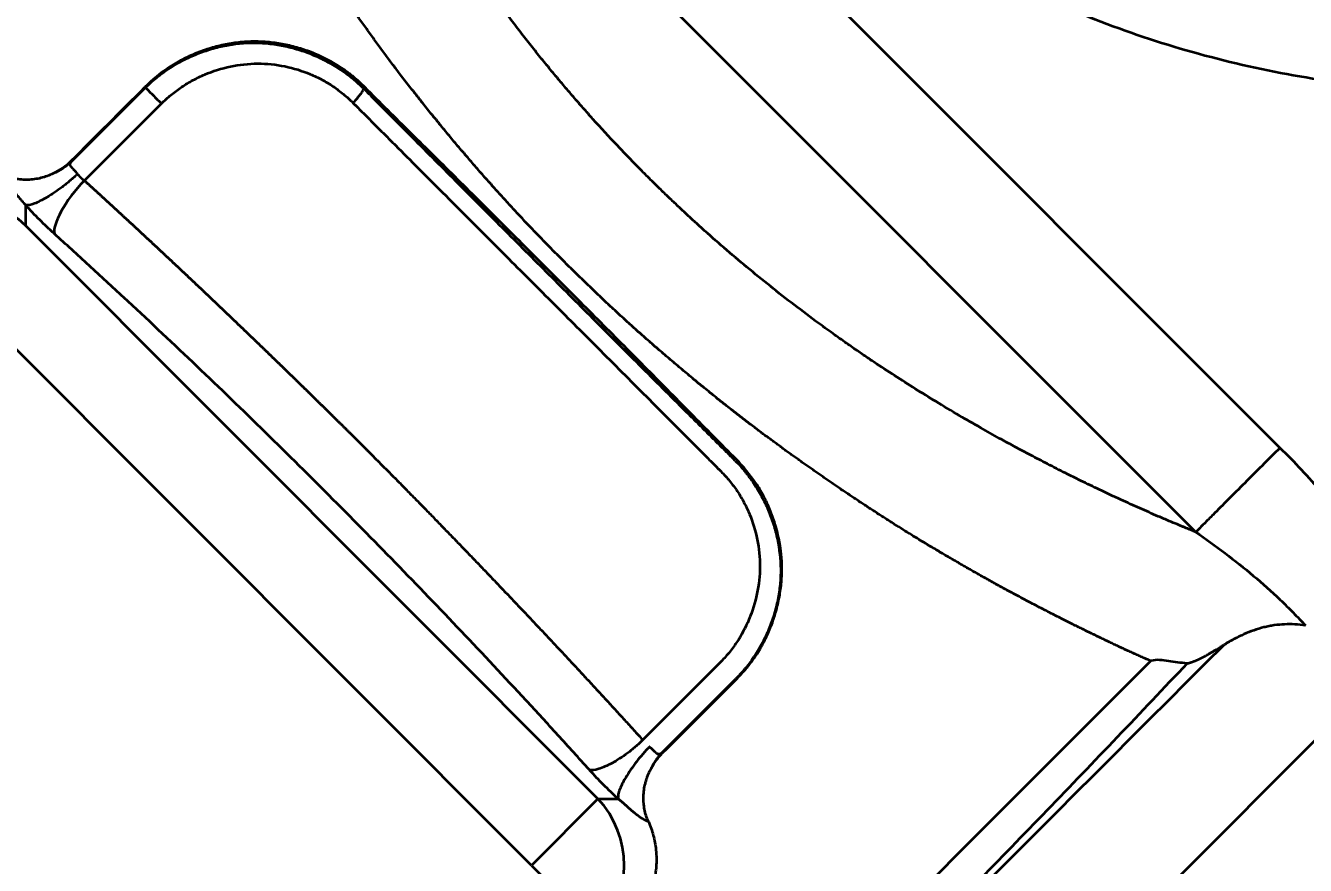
# Model space of a CAD drawing. Header units: millimetres. Extents: x -742 to 742, y -525 to 525.
# Drawn here: x -155.97 to -113.14, y 264.9 to 292.98 of the extents above; entities that cross this region are included whole.
import ezdxf

# ---------------------------------------------------------------- set-up
doc = ezdxf.new("R2010")
doc.units = ezdxf.units.MM
doc.layers.get('0').update_dxf_attribs({"lineweight": 18})
doc.layers.add('尺寸线层', color=3, linetype='Continuous', lineweight=18)
doc.layers.add('粗实线层', color=7, linetype='Continuous', lineweight=35)
doc.styles.add('标准', font='', dxfattribs={"width": 0.667})
doc.styles.get('标准').set_extended_font_data('宋体')
doc.dimstyles.new('标准', dxfattribs={"dimscale": 3, "dimtxt": 3.5, "dimasz": 4, "dimexe": 2, "dimexo": 0, "dimtad": 1, "dimdsep": 46, "dimtxsty": '标准', "dimblk": '_CAXARROW', "dimcen": 0, "dimdle": 6, "dimazin": 2, "dimtfac": 0.707107, "dimtdec": 3, "dimtmove": 2, "dimatfit": 3, "dimfxl": 1, "dimfrac": 2, "dimtolj": 1, "dimarcsym": 1})

# ---------------------------------------------------------------- blocks, each defined once
blk = doc.blocks.new('*X13')
at = {"layer": '尺寸线层', "color": 0, "lineweight": 18}
blk.add_line((-124.916, 358.193), (-25.307, 358.193), dxfattribs=at)
at = {"layer": '尺寸线层', "color": 0, "lineweight": 18, "insert": (-32.77, 365.23), "char_height": 10.5, "width": 29.85047, "attachment_point": 5, "line_spacing_factor": 1.15057, "style": '标准'}
blk.add_mtext('\\T1.1;210', dxfattribs=at)
blk = doc.blocks.new('_CAXARROW')
blk.add_hatch(color=0).paths.add_polyline_path([(0, 0), (-1, 0.125), (-1, -0.125)], flags=0)

msp = doc.modelspace()

# ---------------------------------------------------------------- linework, layer by layer
at = {"layer": '粗实线层'}
for p, q in [((-144.251, 309.12), (-113.993, 278.862)), ((-116.81, 276.045), (-147.068, 306.304)), ((-151.962, 290.907), (-154.451, 288.421)), ((-154.006, 287.797), (-151.428, 290.373)), ((-154.451, 288.454), (-154.451, 288.421)), ((-155.975, 286.976), (-155.975, 286.297)), ((-136.818, 267.123), (-155.975, 286.297)), ((-139.048, 264.896), (-158.204, 284.069)), ((-109.784, 272.116), (-158.209, 223.691)), ((-132.74, 271.667), (-135.32, 269.09)), ((-134.697, 268.644), (-132.206, 271.132)), ((-136.818, 267.123), (-139.048, 264.896)), ((-136.818, 267.123), (-136.144, 267.123)), ((-139.048, 264.896), (-136.819, 262.667))]:
    msp.add_line(p, q, dxfattribs=at)
for centre, major_axis, ratio, start_param, end_param in [((-158.204, 284.069), (-3.2, 0.001), 0.970275, 3.941851, 5.482927), ((-139.048, 264.896), (0.001, 3.2), 0.9703, 3.942289, 5.482489)]:
    msp.add_ellipse(centre, major_axis=major_axis, ratio=ratio, start_param=start_param, end_param=end_param, dxfattribs=at)
for points, knots in [([(-107.187, 290.744), (-108.381, 290.749), (-110.745, 290.87), (-115.357, 291.552), (-123.074, 293.88), (-132.776, 300.337), (-139.229, 310.038), (-141.558, 317.752), (-142.24, 322.364), (-142.36, 324.728), (-142.364, 325.922)], [0, 0, 0, 0, 3.457083, 6.914166, 13.828333, 27.656665, 41.484998, 48.399165, 51.856248, 55.313331, 55.313331, 55.313331, 55.313331]), ([(-151.467, 306.031), (-157.901, 299.598), (-164.332, 293.164), (-177.196, 280.296), (-183.628, 273.862), (-190.062, 267.43)], [0, 0, 0, 0, 27.292759, 27.292759, 54.585518, 54.585518, 54.585518, 54.585518]), ([(-116.81, 276.045), (-116.837, 276.056), (-116.893, 276.079), (-116.978, 276.113), (-117.065, 276.149), (-117.155, 276.186), (-117.247, 276.223), (-117.342, 276.263), (-117.493, 276.325), (-117.734, 276.427), (-118.15, 276.604), (-118.687, 276.839), (-119.345, 277.137), (-120.002, 277.444), (-120.619, 277.742), (-121.198, 278.029), (-121.757, 278.313), (-122.318, 278.605), (-122.827, 278.876), (-123.356, 279.164), (-123.95, 279.495), (-124.655, 279.899), (-125.385, 280.332), (-126.111, 280.778), (-126.805, 281.217), (-127.365, 281.584), (-127.812, 281.884), (-128.167, 282.126), (-128.575, 282.41), (-129.038, 282.738), (-129.637, 283.175), (-130.348, 283.71), (-131.148, 284.338), (-131.929, 284.977), (-132.692, 285.625), (-133.294, 286.16), (-133.745, 286.572), (-134.053, 286.859), (-134.362, 287.151), (-134.668, 287.446), (-134.969, 287.74), (-135.274, 288.045), (-135.675, 288.45), (-136.255, 289.054), (-136.826, 289.674), (-137.313, 290.221), (-137.643, 290.599), (-137.979, 290.992), (-138.32, 291.4), (-138.666, 291.823), (-139.016, 292.261), (-139.37, 292.714), (-139.726, 293.182), (-140.043, 293.608), (-140.319, 293.985), (-140.552, 294.31), (-140.782, 294.636), (-141.01, 294.963), (-141.234, 295.291), (-141.448, 295.607), (-141.731, 296.034), (-142.16, 296.692), (-142.59, 297.38), (-142.946, 297.967), (-143.158, 298.324), (-143.358, 298.666), (-143.545, 298.992), (-143.721, 299.303), (-143.862, 299.557), (-143.973, 299.759), (-144.058, 299.914), (-144.141, 300.069), (-144.225, 300.224), (-144.307, 300.38), (-144.389, 300.536), (-144.471, 300.692), (-144.551, 300.848), (-144.632, 301.004), (-144.711, 301.161), (-144.79, 301.318), (-144.868, 301.475), (-144.92, 301.58), (-144.946, 301.632)], [0, 0, 0, 0, 0.094977, 0.192781, 0.293411, 0.396869, 0.503155, 0.61227, 0.724214, 1.025024, 1.445762, 2.163888, 2.881833, 3.723903, 4.437215, 5.021945, 5.731418, 6.381563, 6.972608, 7.504771, 8.22899, 9.053504, 9.978106, 10.800284, 11.622274, 12.444531, 12.802842, 13.228066, 13.720475, 14.280485, 14.908714, 15.910275, 16.905076, 17.890722, 18.864955, 19.826348, 20.235049, 20.643492, 21.051735, 21.471333, 21.878888, 22.274478, 22.724832, 23.534889, 24.707756, 25.179025, 25.666404, 26.169552, 26.688066, 27.221471, 27.769355, 28.33179, 28.908996, 29.501196, 29.895925, 30.290393, 30.684649, 31.078743, 31.472722, 31.866632, 32.2171, 33.000849, 34.218751, 34.656457, 35.075556, 35.476044, 35.857906, 36.221126, 36.565685, 36.745957, 36.926344, 37.10685, 37.287479, 37.468234, 37.64912, 37.830141, 38.0113, 38.192601, 38.374049, 38.555647, 38.737401, 38.919314, 38.919314, 38.919314, 38.919314]), ([(-118.32, 271.734), (-118.344, 271.744), (-118.391, 271.765), (-118.463, 271.795), (-118.535, 271.827), (-118.608, 271.858), (-118.681, 271.89), (-118.754, 271.923), (-118.828, 271.956), (-118.902, 271.989), (-118.976, 272.023), (-119.051, 272.057), (-119.126, 272.091), (-119.202, 272.126), (-119.278, 272.162), (-119.354, 272.197), (-119.431, 272.233), (-119.509, 272.27), (-119.586, 272.306), (-119.664, 272.344), (-119.743, 272.381), (-119.822, 272.419), (-119.901, 272.457), (-119.981, 272.495), (-120.061, 272.534), (-120.142, 272.573), (-120.223, 272.612), (-120.304, 272.652), (-120.386, 272.692), (-120.468, 272.732), (-120.572, 272.783), (-120.701, 272.846), (-120.859, 272.925), (-121.028, 273.009), (-121.207, 273.1), (-121.398, 273.196), (-121.6, 273.299), (-121.814, 273.409), (-122.04, 273.525), (-122.278, 273.649), (-122.529, 273.78), (-122.758, 273.902), (-122.96, 274.01), (-123.128, 274.102), (-123.294, 274.191), (-123.456, 274.28), (-123.616, 274.368), (-123.772, 274.454), (-123.925, 274.539), (-124.074, 274.623), (-124.22, 274.706), (-124.362, 274.787), (-124.501, 274.866), (-124.636, 274.944), (-124.766, 275.02), (-124.893, 275.094), (-125.019, 275.167), (-125.151, 275.244), (-125.298, 275.33), (-125.463, 275.427), (-125.649, 275.537), (-125.856, 275.661), (-126.085, 275.8), (-126.336, 275.955), (-126.611, 276.126), (-126.912, 276.315), (-127.17, 276.479), (-127.376, 276.61), (-127.521, 276.704), (-127.666, 276.798), (-127.81, 276.893), (-127.954, 276.987), (-128.097, 277.082), (-128.239, 277.176), (-128.381, 277.271), (-128.522, 277.366), (-128.662, 277.46), (-128.801, 277.555), (-128.94, 277.649), (-129.077, 277.743), (-129.214, 277.838), (-129.35, 277.931), (-129.485, 278.025), (-129.619, 278.119), (-129.752, 278.212), (-129.884, 278.305), (-130.014, 278.397), (-130.144, 278.49), (-130.273, 278.581), (-130.4, 278.673), (-130.526, 278.764), (-130.651, 278.854), (-130.774, 278.944), (-130.896, 279.034), (-131.017, 279.123), (-131.136, 279.211), (-131.254, 279.299), (-131.371, 279.386), (-131.486, 279.473), (-131.698, 279.633), (-132.006, 279.87), (-132.411, 280.185), (-132.813, 280.503), (-133.212, 280.825), (-133.607, 281.148), (-133.999, 281.474), (-134.386, 281.801), (-134.768, 282.128), (-135.144, 282.456), (-135.513, 282.782), (-135.88, 283.112), (-136.249, 283.45), (-136.621, 283.798), (-136.993, 284.151), (-137.363, 284.508), (-137.732, 284.87), (-138.098, 285.235), (-138.461, 285.602), (-138.82, 285.971), (-139.174, 286.341), (-139.523, 286.712), (-139.862, 287.079), (-140.194, 287.445), (-140.522, 287.813), (-140.851, 288.187), (-141.179, 288.568), (-141.508, 288.953), (-141.834, 289.343), (-142.159, 289.736), (-142.481, 290.133), (-142.8, 290.532), (-143.116, 290.934), (-143.407, 291.311), (-143.676, 291.665), (-143.926, 291.999), (-144.178, 292.341), (-144.433, 292.691), (-144.689, 293.048), (-144.947, 293.411), (-145.205, 293.781), (-145.464, 294.156), (-145.723, 294.536), (-145.98, 294.92), (-146.237, 295.308), (-146.437, 295.616), (-146.581, 295.84), (-146.669, 295.978), (-146.754, 296.111), (-146.835, 296.238), (-146.912, 296.36), (-146.986, 296.478), (-147.056, 296.59), (-147.124, 296.698), (-147.188, 296.801), (-147.248, 296.9), (-147.306, 296.994), (-147.361, 297.083), (-147.413, 297.169), (-147.462, 297.25), (-147.508, 297.327), (-147.552, 297.4), (-147.593, 297.469), (-147.632, 297.534), (-147.668, 297.595), (-147.702, 297.652), (-147.733, 297.706), (-147.762, 297.756), (-147.789, 297.802), (-147.814, 297.844), (-147.837, 297.883), (-147.873, 297.944), (-147.924, 298.029), (-147.99, 298.142), (-148.058, 298.258), (-148.127, 298.377), (-148.197, 298.499), (-148.269, 298.623), (-148.343, 298.751), (-148.417, 298.881), (-148.492, 299.015), (-148.569, 299.15), (-148.646, 299.288), (-148.724, 299.429), (-148.803, 299.572), (-148.883, 299.718), (-148.963, 299.866), (-149.045, 300.016), (-149.099, 300.117), (-149.126, 300.168)], [0, 0, 0, 0, 0.082841, 0.166148, 0.249951, 0.334278, 0.419139, 0.504532, 0.590457, 0.676911, 0.763892, 0.851399, 0.939428, 1.027979, 1.117047, 1.206631, 1.296727, 1.387332, 1.478444, 1.570058, 1.662172, 1.754781, 1.847881, 1.941469, 2.035541, 2.130091, 2.225115, 2.320609, 2.416577, 2.513024, 2.609961, 2.781968, 2.966762, 3.164441, 3.375125, 3.598973, 3.836176, 4.086971, 4.351648, 4.630752, 4.925219, 5.236217, 5.438381, 5.636858, 5.831685, 6.02287, 6.210391, 6.394198, 6.574222, 6.750369, 6.922526, 7.090565, 7.254343, 7.413702, 7.568475, 7.718488, 7.863558, 8.01429, 8.186944, 8.382441, 8.601862, 8.846467, 9.117553, 9.416404, 9.744372, 10.10287, 10.493368, 10.667883, 10.842059, 11.015821, 11.189099, 11.361824, 11.533928, 11.705343, 11.876018, 12.045918, 12.215011, 12.383263, 12.550641, 12.717109, 12.882631, 13.04717, 13.21069, 13.373152, 13.534518, 13.694748, 13.853804, 14.011644, 14.16823, 14.323519, 14.477472, 14.630046, 14.781199, 14.930891, 15.079079, 15.225721, 15.370774, 15.514195, 15.655941, 15.795969, 16.300455, 16.80446, 17.307541, 17.809238, 18.309074, 18.80656, 19.301193, 19.792176, 20.277961, 20.757018, 21.227986, 21.718882, 22.213436, 22.710833, 23.210258, 23.710901, 24.211959, 24.712614, 25.212032, 25.709373, 26.203802, 26.694483, 27.165396, 27.64416, 28.129451, 28.619783, 29.11358, 29.609934, 30.108364, 30.608399, 31.109582, 31.611465, 32.113616, 32.515076, 32.926261, 33.346392, 33.774725, 34.210539, 34.653133, 35.101832, 35.555994, 36.01501, 36.478316, 36.945206, 37.414522, 37.585974, 37.750915, 37.909475, 38.061783, 38.207968, 38.348152, 38.482459, 38.611006, 38.733911, 38.851287, 38.963243, 39.069886, 39.171321, 39.267646, 39.358959, 39.445353, 39.526926, 39.603771, 39.675973, 39.743612, 39.806761, 39.865488, 39.919856, 39.96992, 40.015732, 40.05734, 40.18684, 40.320213, 40.457327, 40.598055, 40.742273, 40.889865, 41.040718, 41.19473, 41.351806, 41.511862, 41.674825, 41.840632, 42.009238, 42.180608, 42.354727, 42.531595, 42.711231, 42.711231, 42.711231, 42.711231]), ([(-144.625, 290.92), (-144.745, 291.041), (-144.871, 291.156), (-145.035, 291.291), (-145.068, 291.318), (-145.135, 291.371), (-145.169, 291.396), (-145.272, 291.472), (-145.617, 291.716), (-145.988, 291.912), (-146.377, 292.073), (-146.455, 292.103), (-146.575, 292.146), (-146.615, 292.16), (-146.696, 292.187), (-146.736, 292.2), (-146.938, 292.262), (-147.102, 292.303), (-147.431, 292.372), (-147.596, 292.398), (-147.931, 292.434), (-148.099, 292.445), (-148.312, 292.446), (-148.354, 292.446), (-148.44, 292.444), (-148.483, 292.443), (-148.61, 292.437), (-148.695, 292.431), (-148.948, 292.406), (-149.116, 292.381), (-149.448, 292.316), (-149.613, 292.275), (-149.858, 292.202), (-149.939, 292.176), (-150.06, 292.133), (-150.101, 292.119), (-150.182, 292.088), (-150.222, 292.073), (-150.422, 291.992), (-150.578, 291.92), (-150.808, 291.8), (-150.883, 291.758), (-151.032, 291.67), (-151.106, 291.624), (-151.466, 291.387), (-151.733, 291.169), (-151.979, 290.924)], [0, 0, 0, 0, 0.510297, 0.510297, 0.637872, 0.637872, 0.765446, 0.765446, 1.020595, 2.04119, 2.04119, 2.296339, 2.296339, 2.423913, 2.423913, 2.551487, 2.551487, 3.061785, 3.061785, 3.572082, 3.572082, 4.08238, 4.08238, 4.209954, 4.209954, 4.337529, 4.337529, 4.592677, 4.592677, 5.102975, 5.102975, 5.613272, 5.613272, 5.868421, 5.868421, 5.995996, 5.995996, 6.12357, 6.12357, 6.633867, 6.633867, 6.889016, 6.889016, 7.144165, 7.144165, 8.16476, 8.16476, 8.16476, 8.16476]), ([(-151.962, 290.907), (-151.847, 291.022), (-151.602, 291.243), (-151.196, 291.54), (-150.759, 291.798), (-150.298, 292.016), (-149.817, 292.189), (-149.32, 292.316), (-148.812, 292.393), (-148.128, 292.425), (-147.446, 292.345), (-146.786, 292.168), (-146.308, 291.99), (-145.85, 291.77), (-145.419, 291.51), (-145.019, 291.215), (-144.778, 290.996), (-144.665, 290.883)], [0, 0, 0, 0, 0.506065, 1.012129, 1.518194, 2.024259, 2.530323, 3.036388, 3.542452, 4.048517, 5.060646, 5.566711, 6.072776, 6.57884, 7.084905, 7.59097, 8.097034, 8.097034, 8.097034, 8.097034]), ([(-151.428, 290.373), (-151.324, 290.477), (-151.105, 290.674), (-150.754, 290.935), (-150.379, 291.161), (-149.848, 291.413), (-149.126, 291.64), (-148.208, 291.744), (-147.292, 291.647), (-146.574, 291.425), (-146.049, 291.177), (-145.68, 290.954), (-145.392, 290.74), (-145.174, 290.551), (-145.069, 290.451), (-145.018, 290.4)], [0, 0, 0, 0, 0.444543, 0.889087, 1.33363, 1.778174, 2.66726, 3.556347, 4.445434, 5.334521, 5.779064, 6.223607, 6.668151, 6.890422, 7.112694, 7.112694, 7.112694, 7.112694]), ([(-151.962, 290.907), (-151.952, 290.897), (-151.904, 290.848), (-151.772, 290.716), (-151.605, 290.549), (-151.486, 290.43), (-151.428, 290.373)], [0, 0, 0, 0, 0.1888698, 0.3777396, 0.5666093, 0.7554791, 0.7554791, 0.7554791, 0.7554791]), ([(-144.665, 290.883), (-144.665, 290.874), (-144.669, 290.853), (-144.696, 290.793), (-144.791, 290.649), (-144.922, 290.496), (-145.018, 290.4)], [0, 0, 0, 0, 0.0754476, 0.1508951, 0.3017902, 0.6035805, 0.6035805, 0.6035805, 0.6035805]), ([(-132.223, 278.429), (-132.255, 278.461), (-132.319, 278.525), (-132.448, 278.653), (-132.673, 278.878), (-132.995, 279.199), (-133.383, 279.585), (-133.9, 280.101), (-134.547, 280.747), (-135.326, 281.525), (-136.106, 282.304), (-136.887, 283.085), (-137.668, 283.866), (-138.45, 284.649), (-139.232, 285.431), (-140.013, 286.214), (-140.793, 286.996), (-141.572, 287.776), (-142.348, 288.556), (-142.994, 289.204), (-143.51, 289.722), (-143.896, 290.109), (-144.217, 290.432), (-144.441, 290.657), (-144.569, 290.786), (-144.633, 290.85), (-144.665, 290.883)], [0, 0, 0, 0, 0.137529, 0.275058, 0.550115, 1.10023, 1.650345, 2.20046, 3.30069, 4.40092, 5.50115, 6.60138, 7.70161, 8.80184, 9.90207, 11.0023, 12.10253, 13.20276, 14.302991, 15.403221, 15.953336, 16.503451, 17.053566, 17.328623, 17.466152, 17.603681, 17.603681, 17.603681, 17.603681]), ([(-132.185, 278.469), (-132.442, 278.725), (-132.698, 278.983), (-133.21, 279.5), (-133.466, 279.759), (-133.979, 280.279), (-134.236, 280.54), (-134.751, 281.061), (-135.008, 281.322), (-135.525, 281.844), (-135.784, 282.105), (-136.303, 282.626), (-136.822, 283.148), (-137.343, 283.669), (-137.733, 284.061), (-137.864, 284.191), (-138.124, 284.452), (-138.255, 284.583), (-138.646, 284.974), (-138.907, 285.235), (-139.428, 285.756), (-139.689, 286.017), (-140.211, 286.538), (-140.472, 286.798), (-140.993, 287.317), (-141.254, 287.576), (-141.775, 288.094), (-142.036, 288.352), (-142.557, 288.867), (-142.817, 289.124), (-143.337, 289.637), (-143.596, 289.894), (-144.112, 290.407), (-144.369, 290.663), (-144.625, 290.92)], [0, 0, 0, 0, 1.100012, 1.100012, 2.200024, 2.200024, 3.300036, 3.300036, 4.400048, 4.400048, 5.500059, 5.500059, 6.600071, 7.700083, 7.700083, 8.250089, 8.250089, 8.800095, 8.800095, 9.900107, 9.900107, 11.000119, 11.000119, 12.100131, 12.100131, 13.200143, 13.200143, 14.300154, 14.300154, 15.400166, 15.400166, 16.500178, 16.500178, 17.60019, 17.60019, 17.60019, 17.60019]), ([(-145.018, 290.4), (-144.99, 290.372), (-144.933, 290.315), (-144.82, 290.202), (-144.619, 290.001), (-144.328, 289.709), (-143.969, 289.35), (-143.476, 288.856), (-142.83, 288.209), (-142.021, 287.399), (-141.193, 286.571), (-140.379, 285.757), (-139.609, 284.987), (-138.861, 284.239), (-138.113, 283.491), (-137.344, 282.722), (-136.53, 281.908), (-135.704, 281.08), (-134.894, 280.269), (-134.248, 279.621), (-133.755, 279.128), (-133.396, 278.768), (-133.105, 278.477), (-132.904, 278.276), (-132.791, 278.162), (-132.734, 278.106), (-132.706, 278.077)], [0, 0, 0, 0, 0.136087, 0.272173, 0.544347, 1.088693, 1.63304, 2.177386, 3.266079, 4.354772, 5.443465, 6.532158, 7.620851, 8.709544, 9.798238, 10.886931, 11.975624, 13.064317, 14.15301, 15.241703, 15.786049, 16.330396, 16.874742, 17.146916, 17.283002, 17.419089, 17.419089, 17.419089, 17.419089]), ([(-154.451, 288.454), (-154.538, 288.367), (-154.632, 288.288), (-154.831, 288.148), (-154.936, 288.087), (-155.047, 288.034)], [0, 0, 0, 0, 0.3661459, 0.3661459, 0.7322918, 0.7322918, 0.7322918, 0.7322918]), ([(-154.451, 288.421), (-154.533, 288.343), (-154.625, 288.271), (-154.825, 288.14), (-154.933, 288.082), (-155.047, 288.034)], [0, 0, 0, 0, 0.3568904, 0.3568904, 0.7137808, 0.7137808, 0.7137808, 0.7137808]), ([(-154.23, 288.017), (-154.233, 288.019), (-154.238, 288.024), (-154.245, 288.033), (-154.253, 288.041), (-154.261, 288.05), (-154.269, 288.06), (-154.278, 288.07), (-154.287, 288.08), (-154.297, 288.091), (-154.307, 288.102), (-154.317, 288.113), (-154.327, 288.125), (-154.339, 288.138), (-154.353, 288.152), (-154.367, 288.167), (-154.38, 288.181), (-154.392, 288.194), (-154.404, 288.205), (-154.414, 288.216), (-154.424, 288.226), (-154.434, 288.238), (-154.445, 288.25), (-154.455, 288.265), (-154.464, 288.279), (-154.471, 288.294), (-154.476, 288.309), (-154.479, 288.323), (-154.48, 288.336), (-154.479, 288.347), (-154.477, 288.36), (-154.474, 288.37), (-154.471, 288.378), (-154.469, 288.384), (-154.466, 288.392), (-154.462, 288.4), (-154.457, 288.41), (-154.453, 288.417), (-154.451, 288.421)], [0, 0, 0, 0, 0.0075948, 0.01567, 0.0242272, 0.0332678, 0.042793, 0.0528045, 0.0633037, 0.0742925, 0.0857724, 0.097745, 0.1102115, 0.123173, 0.1414673, 0.1590202, 0.1758334, 0.1919075, 0.207242, 0.2218375, 0.2356958, 0.2488205, 0.269205, 0.2896473, 0.310198, 0.3309196, 0.3518824, 0.3731637, 0.388437, 0.404018, 0.4199559, 0.4363012, 0.4432191, 0.4516522, 0.4616569, 0.4733046, 0.4866851, 0.5019101, 0.5019101, 0.5019101, 0.5019101]), ([(-155.047, 288.034), (-155.181, 287.97), (-155.32, 287.92), (-155.532, 287.867), (-155.604, 287.854), (-155.713, 287.838), (-155.75, 287.834), (-155.823, 287.828), (-155.86, 287.826), (-155.968, 287.823), (-156.04, 287.825), (-156.184, 287.837), (-156.255, 287.846), (-156.361, 287.867), (-156.396, 287.875), (-156.466, 287.893), (-156.501, 287.903), (-156.604, 287.935), (-156.671, 287.961), (-156.737, 287.99)], [0, 0, 0, 0, 0.436148, 0.436148, 0.654222, 0.654222, 0.76326, 0.76326, 0.872297, 0.872297, 1.090371, 1.090371, 1.308445, 1.308445, 1.417482, 1.417482, 1.526519, 1.526519, 1.744593, 1.744593, 1.744593, 1.744593]), ([(-155.975, 286.976), (-155.979, 286.981), (-155.987, 286.991), (-155.999, 287.005), (-156.011, 287.02), (-156.023, 287.034), (-156.036, 287.049), (-156.048, 287.063), (-156.06, 287.077), (-156.072, 287.091), (-156.084, 287.105), (-156.095, 287.119), (-156.107, 287.132), (-156.119, 287.146), (-156.131, 287.159), (-156.142, 287.173), (-156.154, 287.186), (-156.165, 287.199), (-156.177, 287.213), (-156.188, 287.226), (-156.199, 287.238), (-156.21, 287.251), (-156.222, 287.264), (-156.233, 287.277), (-156.244, 287.289), (-156.254, 287.302), (-156.265, 287.314), (-156.276, 287.327), (-156.287, 287.339), (-156.297, 287.351), (-156.308, 287.363), (-156.318, 287.375), (-156.328, 287.387), (-156.339, 287.399), (-156.349, 287.411), (-156.359, 287.422), (-156.369, 287.434), (-156.379, 287.446), (-156.388, 287.457), (-156.398, 287.469), (-156.408, 287.48), (-156.417, 287.491), (-156.427, 287.503), (-156.436, 287.514), (-156.445, 287.525), (-156.454, 287.536), (-156.463, 287.547), (-156.476, 287.563), (-156.493, 287.584), (-156.514, 287.61), (-156.533, 287.635), (-156.552, 287.66), (-156.57, 287.685), (-156.587, 287.709), (-156.604, 287.732), (-156.619, 287.756), (-156.634, 287.779), (-156.648, 287.801), (-156.661, 287.823), (-156.674, 287.845), (-156.685, 287.867), (-156.696, 287.888), (-156.706, 287.909), (-156.715, 287.93), (-156.723, 287.95), (-156.73, 287.97), (-156.735, 287.984), (-156.737, 287.99)], [0, 0, 0, 0, 0.012215, 0.024435, 0.036662, 0.048897, 0.061143, 0.0734, 0.08567, 0.097955, 0.110255, 0.122574, 0.134912, 0.14727, 0.15965, 0.172055, 0.184484, 0.19694, 0.209424, 0.221938, 0.234483, 0.24706, 0.259671, 0.272317, 0.285, 0.297722, 0.310482, 0.323284, 0.336127, 0.349014, 0.361946, 0.374924, 0.38795, 0.401024, 0.414149, 0.427324, 0.440552, 0.453834, 0.467171, 0.480563, 0.494013, 0.507522, 0.52109, 0.534719, 0.54841, 0.562164, 0.575982, 0.589865, 0.623638, 0.657595, 0.691748, 0.726113, 0.760701, 0.795527, 0.830602, 0.86594, 0.901554, 0.937453, 0.973652, 1.01016, 1.04699, 1.084152, 1.121656, 1.159513, 1.197733, 1.236326, 1.275301, 1.275301, 1.275301, 1.275301]), ([(-154.23, 288.017), (-154.236, 288.012), (-154.246, 288.002), (-154.268, 287.983), (-154.305, 287.949), (-154.359, 287.901), (-154.424, 287.845), (-154.511, 287.772), (-154.621, 287.683), (-154.796, 287.548), (-155.011, 287.393), (-155.341, 287.183), (-155.704, 287), (-155.906, 286.962), (-155.975, 286.976)], [0, 0, 0, 0, 0.016129, 0.032257, 0.064514, 0.129029, 0.193543, 0.258058, 0.387086, 0.516115, 0.774173, 1.03223, 1.548345, 2.06446, 2.06446, 2.06446, 2.06446]), ([(-154.23, 288.017), (-154.228, 288.014), (-154.224, 288.008), (-154.218, 287.999), (-154.212, 287.99), (-154.205, 287.981), (-154.199, 287.973), (-154.192, 287.964), (-154.185, 287.956), (-154.178, 287.947), (-154.171, 287.939), (-154.164, 287.931), (-154.156, 287.923), (-154.149, 287.915), (-154.141, 287.907), (-154.134, 287.899), (-154.126, 287.892), (-154.118, 287.884), (-154.11, 287.877), (-154.102, 287.869), (-154.094, 287.862), (-154.085, 287.855), (-154.077, 287.848), (-154.068, 287.841), (-154.06, 287.835), (-154.051, 287.828), (-154.042, 287.821), (-154.033, 287.815), (-154.024, 287.809), (-154.015, 287.803), (-154.009, 287.799), (-154.006, 287.797)], [0, 0, 0, 0, 0.0109634, 0.021903, 0.0328208, 0.0437188, 0.054599, 0.0654636, 0.0763146, 0.0871541, 0.0979841, 0.1088067, 0.1196241, 0.1304383, 0.1412514, 0.1520656, 0.1628829, 0.1737053, 0.1845351, 0.1953743, 0.206225, 0.2170892, 0.2279691, 0.2388666, 0.2497838, 0.2607229, 0.2716857, 0.2826743, 0.2936907, 0.3047369, 0.3158149, 0.3158149, 0.3158149, 0.3158149]), ([(-154.006, 287.797), (-153.979, 287.772), (-153.925, 287.723), (-153.843, 287.649), (-153.761, 287.574), (-153.679, 287.499), (-153.596, 287.424), (-153.514, 287.349), (-153.432, 287.274), (-153.349, 287.198), (-153.266, 287.122), (-153.183, 287.046), (-153.1, 286.97), (-153.017, 286.894), (-152.933, 286.817), (-152.85, 286.741), (-152.766, 286.664), (-152.683, 286.586), (-152.599, 286.509), (-152.515, 286.432), (-152.431, 286.354), (-152.347, 286.276), (-152.262, 286.198), (-152.178, 286.12), (-152.094, 286.042), (-152.009, 285.963), (-151.924, 285.885), (-151.84, 285.806), (-151.755, 285.727), (-151.67, 285.648), (-151.585, 285.569), (-151.5, 285.489), (-151.415, 285.41), (-151.33, 285.33), (-151.245, 285.251), (-151.159, 285.171), (-151.074, 285.091), (-150.989, 285.011), (-150.903, 284.931), (-150.818, 284.85), (-150.732, 284.77), (-150.647, 284.69), (-150.561, 284.609), (-150.476, 284.529), (-150.39, 284.448), (-150.305, 284.367), (-150.219, 284.286), (-150.134, 284.206), (-150.048, 284.125), (-149.963, 284.044), (-149.877, 283.963), (-149.792, 283.882), (-149.706, 283.801), (-149.621, 283.719), (-149.536, 283.638), (-149.451, 283.557), (-149.365, 283.476), (-149.28, 283.395), (-149.195, 283.314), (-149.11, 283.233), (-149.025, 283.152), (-148.941, 283.071), (-148.856, 282.99), (-148.771, 282.909), (-148.687, 282.828), (-148.603, 282.747), (-148.519, 282.667), (-148.435, 282.586), (-148.351, 282.506), (-148.267, 282.425), (-148.184, 282.345), (-148.1, 282.265), (-148.017, 282.185), (-147.934, 282.105), (-147.852, 282.025), (-147.769, 281.945), (-147.687, 281.866), (-147.605, 281.786), (-147.523, 281.707), (-147.441, 281.628), (-147.36, 281.549), (-147.278, 281.47), (-147.197, 281.392), (-147.117, 281.314), (-147.036, 281.235), (-146.956, 281.158), (-146.877, 281.08), (-146.797, 281.003), (-146.718, 280.926), (-146.64, 280.849), (-146.561, 280.773), (-146.483, 280.696), (-146.406, 280.621), (-146.329, 280.545), (-146.252, 280.47), (-146.175, 280.395), (-146.1, 280.321), (-146.024, 280.247), (-145.949, 280.173), (-145.875, 280.1), (-145.801, 280.027), (-145.727, 279.955), (-145.654, 279.883), (-145.582, 279.812), (-145.51, 279.741), (-145.438, 279.67), (-145.367, 279.6), (-145.297, 279.531), (-145.227, 279.461), (-145.158, 279.393), (-145.089, 279.325), (-145.021, 279.257), (-144.953, 279.19), (-144.886, 279.123), (-144.82, 279.057), (-144.754, 278.992), (-144.688, 278.927), (-144.624, 278.862), (-144.56, 278.798), (-144.496, 278.735), (-144.411, 278.649), (-144.303, 278.541), (-144.17, 278.408), (-144.036, 278.273), (-143.9, 278.135), (-143.761, 277.995), (-143.621, 277.853), (-143.478, 277.709), (-143.333, 277.562), (-143.187, 277.413), (-143.038, 277.262), (-142.888, 277.109), (-142.737, 276.954), (-142.583, 276.797), (-142.428, 276.638), (-142.272, 276.478), (-142.115, 276.316), (-141.956, 276.152), (-141.796, 275.988), (-141.635, 275.822), (-141.474, 275.655), (-141.312, 275.487), (-141.149, 275.318), (-140.985, 275.148), (-140.821, 274.977), (-140.657, 274.806), (-140.492, 274.634), (-140.326, 274.461), (-140.161, 274.288), (-139.995, 274.114), (-139.829, 273.94), (-139.663, 273.765), (-139.496, 273.59), (-139.33, 273.415), (-139.164, 273.24), (-138.998, 273.064), (-138.833, 272.889), (-138.667, 272.713), (-138.502, 272.538), (-138.337, 272.362), (-138.173, 272.187), (-138.009, 272.012), (-137.846, 271.837), (-137.683, 271.662), (-137.52, 271.488), (-137.358, 271.314), (-137.197, 271.14), (-137.036, 270.966), (-136.877, 270.793), (-136.717, 270.621), (-136.559, 270.449), (-136.401, 270.277), (-136.244, 270.106), (-136.088, 269.935), (-135.933, 269.765), (-135.778, 269.595), (-135.624, 269.426), (-135.472, 269.258), (-135.37, 269.146), (-135.32, 269.09)], [0, 0, 0, 0, 0.113118, 0.226431, 0.339937, 0.453632, 0.567515, 0.681581, 0.795827, 0.91025, 1.024847, 1.139613, 1.254546, 1.369642, 1.484897, 1.600307, 1.715868, 1.831576, 1.947427, 2.063416, 2.179541, 2.295795, 2.412175, 2.528677, 2.645294, 2.762024, 2.878861, 2.9958, 3.112836, 3.229964, 3.34718, 3.464478, 3.581852, 3.699298, 3.81681, 3.934383, 4.052011, 4.169688, 4.287409, 4.405168, 4.522959, 4.640776, 4.758614, 4.876466, 4.994326, 5.112188, 5.230045, 5.347893, 5.465723, 5.58353, 5.701307, 5.819045, 5.936736, 6.054366, 6.171927, 6.289407, 6.406796, 6.524084, 6.64126, 6.758314, 6.875236, 6.992017, 7.108646, 7.225113, 7.34141, 7.457525, 7.573451, 7.689176, 7.804693, 7.919991, 8.035062, 8.149895, 8.264483, 8.378817, 8.492886, 8.606683, 8.720199, 8.833425, 8.946352, 9.058972, 9.171276, 9.283256, 9.394899, 9.506184, 9.61709, 9.727597, 9.837687, 9.947339, 10.056536, 10.165259, 10.273492, 10.381217, 10.488419, 10.595081, 10.701188, 10.806726, 10.911679, 11.016035, 11.11978, 11.222901, 11.325385, 11.42722, 11.528395, 11.628899, 11.72872, 11.827849, 11.926275, 12.023989, 12.120981, 12.217244, 12.312767, 12.407544, 12.501566, 12.594826, 12.687316, 12.779031, 12.869964, 12.960109, 13.049459, 13.138009, 13.225755, 13.407045, 13.591677, 13.779602, 13.970765, 14.165106, 14.362559, 14.563053, 14.766509, 14.972842, 15.18196, 15.393765, 15.608149, 15.824999, 16.044192, 16.265597, 16.489075, 16.714479, 16.941649, 17.17042, 17.400621, 17.63214, 17.864903, 18.098834, 18.333858, 18.569896, 18.806869, 19.044698, 19.283299, 19.522591, 19.762487, 20.002902, 20.243747, 20.484933, 20.726368, 20.967962, 21.209642, 21.451354, 21.693044, 21.93466, 22.176151, 22.417467, 22.658558, 22.899379, 23.139883, 23.380026, 23.619765, 23.859059, 24.097867, 24.336152, 24.573876, 24.811003, 25.047501, 25.283337, 25.51848, 25.752902, 25.986575, 26.219473, 26.451573, 26.451573, 26.451573, 26.451573]), ([(-155.012, 286.017), (-155.032, 286.036), (-155.074, 286.073), (-155.156, 286.149), (-155.3, 286.285), (-155.504, 286.483), (-155.744, 286.728), (-155.899, 286.893), (-155.975, 286.976)], [0, 0, 0, 0, 0.084968, 0.169936, 0.339872, 0.679743, 1.019615, 1.359486, 1.359486, 1.359486, 1.359486]), ([(-137.103, 268.088), (-137.278, 268.282), (-137.628, 268.67), (-138.334, 269.445), (-139.579, 270.799), (-142.105, 273.495), (-145.809, 277.297), (-149.608, 281.005), (-152.302, 283.536), (-153.848, 284.961), (-154.624, 285.666), (-155.012, 286.017)], [0, 0, 0, 0, 0.792261, 1.584523, 3.169045, 6.338091, 12.676181, 19.014272, 22.183317, 23.76784, 25.352363, 25.352363, 25.352363, 25.352363]), ([(-113.993, 278.862), (-114.395, 278.46), (-115.193, 277.662), (-116.032, 276.823), (-116.54, 276.315), (-116.723, 276.131), (-116.81, 276.045)], [0, 0, 0, 0, 1.493815, 2.98763, 3.485568, 3.983491, 3.983491, 3.983491, 3.983491]), ([(-113.993, 278.862), (-113.51, 278.384), (-112.568, 277.392), (-111.331, 275.793), (-110.511, 274.341), (-110.089, 273.254), (-109.897, 272.611), (-109.818, 272.283), (-109.784, 272.116)], [0, 0, 0, 0, 2.016823, 4.033645, 6.050468, 7.058879, 7.563085, 8.06729, 8.06729, 8.06729, 8.06729]), ([(-132.223, 278.429), (-132.108, 278.315), (-131.889, 278.072), (-131.592, 277.671), (-131.333, 277.238), (-131.114, 276.781), (-130.938, 276.303), (-130.763, 275.645), (-130.685, 274.964), (-130.716, 274.282), (-130.792, 273.776), (-130.917, 273.28), (-131.09, 272.8), (-131.307, 272.339), (-131.567, 271.902), (-131.866, 271.495), (-132.089, 271.249), (-132.206, 271.132)], [0, 0, 0, 0, 0.506141, 1.012281, 1.518422, 2.024562, 2.530703, 3.036844, 4.049125, 4.555265, 5.061406, 5.567546, 6.073687, 6.579828, 7.085968, 7.592109, 8.098249, 8.098249, 8.098249, 8.098249]), ([(-132.189, 271.116), (-132.066, 271.239), (-131.95, 271.368), (-131.785, 271.569), (-131.731, 271.638), (-131.628, 271.778), (-131.529, 271.92), (-131.437, 272.066), (-131.371, 272.178), (-131.349, 272.216), (-131.307, 272.292), (-131.204, 272.482), (-131.115, 272.676), (-130.987, 272.992), (-130.931, 273.152), (-130.834, 273.479), (-130.793, 273.645), (-130.743, 273.897), (-130.729, 273.982), (-130.704, 274.15), (-130.694, 274.234), (-130.669, 274.487), (-130.661, 274.656), (-130.663, 274.992), (-130.672, 275.161), (-130.695, 275.371), (-130.7, 275.413), (-130.711, 275.498), (-130.717, 275.54), (-130.736, 275.666), (-130.751, 275.749), (-130.803, 275.997), (-130.844, 276.16), (-130.943, 276.481), (-130.999, 276.64), (-131.096, 276.873), (-131.147, 276.989), (-131.203, 277.103), (-131.241, 277.179), (-131.26, 277.217), (-131.36, 277.404), (-131.447, 277.549), (-131.729, 277.968), (-131.944, 278.228), (-132.185, 278.469)], [0, 0, 0, 0, 0.510436, 0.510436, 0.765653, 0.765653, 1.020871, 1.276089, 1.276089, 1.403698, 1.403698, 1.531307, 2.041742, 2.041742, 2.552178, 2.552178, 3.062613, 3.062613, 3.317831, 3.317831, 3.573049, 3.573049, 4.083485, 4.083485, 4.59392, 4.59392, 4.721529, 4.721529, 4.849138, 4.849138, 5.104356, 5.104356, 5.614791, 5.614791, 6.125227, 6.125227, 6.380445, 6.508054, 6.508054, 6.635663, 6.635663, 7.146098, 7.146098, 8.166969, 8.166969, 8.166969, 8.166969]), ([(-132.706, 278.077), (-132.655, 278.026), (-132.555, 277.92), (-132.365, 277.701), (-132.151, 277.412), (-131.928, 277.041), (-131.68, 276.516), (-131.46, 275.8), (-131.366, 274.888), (-131.469, 273.973), (-131.739, 273.107), (-132.086, 272.462), (-132.393, 272.051), (-132.586, 271.828), (-132.688, 271.72), (-132.74, 271.667)], [0, 0, 0, 0, 0.222278, 0.444556, 0.889111, 1.333667, 1.778222, 2.667333, 3.556444, 4.445555, 5.334666, 6.223777, 6.668333, 6.890611, 7.112888, 7.112888, 7.112888, 7.112888]), ([(-116.81, 276.045), (-116.48, 275.814), (-115.827, 275.343), (-114.876, 274.593), (-114.128, 273.924), (-113.625, 273.429), (-113.345, 273.137), (-113.209, 272.988), (-113.141, 272.913)], [0, 0, 0, 0, 1.208571, 2.417143, 3.625714, 4.23, 4.532143, 4.834295, 4.834295, 4.834295, 4.834295]), ([(-113.141, 272.913), (-113.259, 272.933), (-113.376, 272.946), (-113.608, 272.961), (-113.724, 272.962), (-113.955, 272.952), (-114.069, 272.941), (-114.242, 272.916), (-114.328, 272.902), (-114.414, 272.884), (-114.471, 272.871), (-114.5, 272.864), (-114.643, 272.829), (-114.757, 272.795), (-114.981, 272.717), (-115.092, 272.673), (-115.313, 272.575), (-115.423, 272.522), (-115.642, 272.404), (-115.751, 272.341), (-115.86, 272.273)], [0, 0, 0, 0, 0.357309, 0.357309, 0.714617, 0.714617, 1.071926, 1.071926, 1.25058, 1.339907, 1.339907, 1.429234, 1.429234, 1.786543, 1.786543, 2.143852, 2.143852, 2.50116, 2.50116, 2.858469, 2.858469, 2.858469, 2.858469]), ([(-117.102, 271.65), (-117.096, 271.651), (-117.084, 271.654), (-117.066, 271.659), (-117.047, 271.664), (-117.029, 271.669), (-117.01, 271.675), (-116.991, 271.68), (-116.972, 271.686), (-116.953, 271.693), (-116.933, 271.699), (-116.914, 271.706), (-116.894, 271.713), (-116.874, 271.721), (-116.853, 271.728), (-116.833, 271.736), (-116.812, 271.745), (-116.792, 271.753), (-116.771, 271.762), (-116.75, 271.771), (-116.728, 271.78), (-116.707, 271.79), (-116.685, 271.8), (-116.663, 271.81), (-116.641, 271.821), (-116.619, 271.832), (-116.597, 271.843), (-116.574, 271.854), (-116.551, 271.866), (-116.528, 271.878), (-116.505, 271.891), (-116.482, 271.903), (-116.448, 271.922), (-116.398, 271.95), (-116.329, 271.991), (-116.247, 272.04), (-116.163, 272.091), (-116.085, 272.139), (-116.019, 272.18), (-115.96, 272.216), (-115.908, 272.248), (-115.876, 272.267), (-115.862, 272.276)], [0, 0, 0, 0, 0.01849, 0.037222, 0.056198, 0.075421, 0.094892, 0.114614, 0.13459, 0.154822, 0.175311, 0.196059, 0.217069, 0.238343, 0.259883, 0.281689, 0.303765, 0.326112, 0.348731, 0.371624, 0.394793, 0.418239, 0.441964, 0.46597, 0.490257, 0.514828, 0.539683, 0.564824, 0.590252, 0.615969, 0.641976, 0.668273, 0.694863, 0.758534, 0.838224, 0.933979, 1.045847, 1.132972, 1.211484, 1.281362, 1.342588, 1.395153, 1.395153, 1.395153, 1.395153]), ([(-117.102, 271.65), (-117.311, 271.669), (-117.723, 271.717), (-118.108, 271.795), (-118.32, 271.734)], [0, 0, 0, 0, 0.613377, 1.226753, 1.226753, 1.226753, 1.226753]), ([(-135.32, 269.09), (-135.325, 269.085), (-135.335, 269.075), (-135.356, 269.055), (-135.392, 269.019), (-135.444, 268.97), (-135.508, 268.912), (-135.594, 268.837), (-135.702, 268.747), (-135.877, 268.612), (-136.096, 268.46), (-136.435, 268.26), (-136.816, 268.094), (-137.03, 268.069), (-137.103, 268.088)], [0, 0, 0, 0, 0.016342, 0.032685, 0.065369, 0.130738, 0.196107, 0.261477, 0.392215, 0.522953, 0.78443, 1.045906, 1.568859, 2.091813, 2.091813, 2.091813, 2.091813]), ([(-135.1, 268.866), (-135.173, 268.787), (-135.32, 268.621), (-135.534, 268.356), (-135.73, 268.088), (-135.897, 267.83), (-136.026, 267.594), (-136.111, 267.393), (-136.151, 267.232), (-136.15, 267.155), (-136.144, 267.123)], [0, 0, 0, 0, 0.258413, 0.517058, 0.775703, 1.034348, 1.292993, 1.551638, 1.810282, 2.068452, 2.068452, 2.068452, 2.068452]), ([(-134.697, 268.644), (-134.699, 268.642), (-134.705, 268.639), (-134.715, 268.633), (-134.73, 268.626), (-134.748, 268.62), (-134.769, 268.616), (-134.79, 268.615), (-134.809, 268.618), (-134.824, 268.623), (-134.839, 268.63), (-134.853, 268.639), (-134.868, 268.65), (-134.878, 268.66), (-134.887, 268.668), (-134.893, 268.674), (-134.9, 268.681), (-134.908, 268.688), (-134.917, 268.697), (-134.927, 268.707), (-134.939, 268.718), (-134.951, 268.73), (-134.965, 268.744), (-134.981, 268.758), (-134.998, 268.773), (-135.015, 268.789), (-135.031, 268.804), (-135.047, 268.818), (-135.062, 268.831), (-135.075, 268.843), (-135.088, 268.854), (-135.096, 268.862), (-135.1, 268.866)], [0, 0, 0, 0, 0.0089223, 0.0233571, 0.0429547, 0.0673026, 0.0959931, 0.1287009, 0.1501333, 0.1711955, 0.1919782, 0.2125655, 0.2330335, 0.2534454, 0.2609809, 0.2696361, 0.2794123, 0.290311, 0.3023337, 0.3154813, 0.329754, 0.345152, 0.3616759, 0.3793268, 0.3985681, 0.4167012, 0.4337303, 0.4496606, 0.4644978, 0.4782473, 0.4909142, 0.5025031, 0.5025031, 0.5025031, 0.5025031]), ([(-134.697, 268.644), (-134.702, 268.638), (-134.712, 268.627), (-134.728, 268.61), (-134.743, 268.593), (-134.757, 268.576), (-134.772, 268.559), (-134.785, 268.543), (-134.799, 268.527), (-134.812, 268.51), (-134.824, 268.494), (-134.836, 268.478), (-134.848, 268.462), (-134.86, 268.447), (-134.871, 268.431), (-134.882, 268.416), (-134.892, 268.401), (-134.902, 268.386), (-134.912, 268.371), (-134.921, 268.357), (-134.93, 268.342), (-134.939, 268.328), (-134.948, 268.314), (-134.956, 268.301), (-134.964, 268.288), (-134.971, 268.274), (-134.979, 268.262), (-134.986, 268.249), (-134.993, 268.237), (-134.999, 268.225), (-135.006, 268.213), (-135.012, 268.201), (-135.017, 268.19), (-135.023, 268.179), (-135.028, 268.169), (-135.034, 268.158), (-135.038, 268.148), (-135.043, 268.138), (-135.048, 268.129), (-135.052, 268.12), (-135.056, 268.111), (-135.06, 268.102), (-135.064, 268.094), (-135.067, 268.086), (-135.071, 268.078), (-135.074, 268.071), (-135.077, 268.064), (-135.079, 268.06), (-135.08, 268.057)], [0, 0, 0, 0, 0.0233809, 0.0464031, 0.0690664, 0.0913708, 0.1133165, 0.1349034, 0.1561314, 0.1770006, 0.197511, 0.2176626, 0.2374554, 0.2568893, 0.2759645, 0.2946808, 0.3130383, 0.331037, 0.3486769, 0.3659579, 0.3828801, 0.3994436, 0.4156482, 0.4314939, 0.4469809, 0.462109, 0.4768784, 0.4912889, 0.5053406, 0.5190334, 0.5323675, 0.5453427, 0.5579591, 0.5702167, 0.5821155, 0.5936555, 0.6048366, 0.615659, 0.6261225, 0.6362272, 0.6459731, 0.6553601, 0.6643884, 0.6730578, 0.6813684, 0.6893202, 0.6969132, 0.7041474, 0.7041474, 0.7041474, 0.7041474]), ([(-135.08, 268.057), (-135.027, 268.167), (-134.966, 268.27), (-134.827, 268.465), (-134.75, 268.558), (-134.664, 268.644)], [0, 0, 0, 0, 0.3611888, 0.3611888, 0.7223776, 0.7223776, 0.7223776, 0.7223776]), ([(-136.144, 267.123), (-136.227, 267.199), (-136.392, 267.354), (-136.636, 267.594), (-136.835, 267.799), (-136.97, 267.943), (-137.046, 268.026), (-137.084, 268.067), (-137.103, 268.088)], [0, 0, 0, 0, 0.340214, 0.680427, 1.020641, 1.190748, 1.275802, 1.360855, 1.360855, 1.360855, 1.360855]), ([(-135.13, 266.359), (-135.159, 266.425), (-135.185, 266.492), (-135.228, 266.629), (-135.246, 266.698), (-135.273, 266.839), (-135.283, 266.911), (-135.29, 267.002), (-135.291, 267.021), (-135.293, 267.057), (-135.295, 267.112), (-135.295, 267.24), (-135.285, 267.349), (-135.265, 267.494), (-135.251, 267.566), (-135.223, 267.674), (-135.213, 267.71), (-135.192, 267.781), (-135.18, 267.816), (-135.142, 267.921), (-135.112, 267.99), (-135.08, 268.057)], [0, 0, 0, 0, 0.219232, 0.219232, 0.438465, 0.438465, 0.657697, 0.657697, 0.712505, 0.712505, 0.767314, 0.87693, 1.096162, 1.096162, 1.315395, 1.315395, 1.425011, 1.425011, 1.534627, 1.534627, 1.75386, 1.75386, 1.75386, 1.75386]), ([(-135.13, 266.359), (-135.133, 266.36), (-135.14, 266.362), (-135.149, 266.365), (-135.159, 266.369), (-135.168, 266.372), (-135.178, 266.376), (-135.188, 266.38), (-135.197, 266.384), (-135.207, 266.388), (-135.217, 266.393), (-135.227, 266.398), (-135.237, 266.402), (-135.247, 266.407), (-135.257, 266.413), (-135.268, 266.418), (-135.278, 266.424), (-135.288, 266.43), (-135.299, 266.436), (-135.309, 266.442), (-135.32, 266.448), (-135.33, 266.455), (-135.341, 266.462), (-135.352, 266.469), (-135.363, 266.476), (-135.374, 266.483), (-135.385, 266.491), (-135.396, 266.498), (-135.407, 266.506), (-135.419, 266.514), (-135.43, 266.523), (-135.442, 266.531), (-135.453, 266.54), (-135.465, 266.548), (-135.477, 266.557), (-135.489, 266.566), (-135.501, 266.576), (-135.513, 266.585), (-135.525, 266.595), (-135.537, 266.604), (-135.55, 266.614), (-135.565, 266.627), (-135.583, 266.642), (-135.604, 266.659), (-135.626, 266.677), (-135.647, 266.695), (-135.669, 266.714), (-135.692, 266.733), (-135.714, 266.752), (-135.737, 266.772), (-135.76, 266.792), (-135.783, 266.812), (-135.807, 266.832), (-135.83, 266.853), (-135.855, 266.874), (-135.879, 266.896), (-135.904, 266.918), (-135.929, 266.94), (-135.955, 266.962), (-135.98, 266.984), (-136.007, 267.007), (-136.033, 267.03), (-136.06, 267.053), (-136.088, 267.076), (-136.115, 267.099), (-136.134, 267.115), (-136.144, 267.123)], [0, 0, 0, 0, 0.018562, 0.037037, 0.055426, 0.07373, 0.091949, 0.110086, 0.12814, 0.146114, 0.164008, 0.181823, 0.19956, 0.217221, 0.234806, 0.252317, 0.269755, 0.287121, 0.304416, 0.321641, 0.338799, 0.355889, 0.372913, 0.389873, 0.406769, 0.423604, 0.440378, 0.457092, 0.473748, 0.490348, 0.506892, 0.523383, 0.539821, 0.556208, 0.572545, 0.588833, 0.605075, 0.621272, 0.637424, 0.653534, 0.669603, 0.685633, 0.712196, 0.738523, 0.764622, 0.790501, 0.816169, 0.841632, 0.866901, 0.891983, 0.916888, 0.941625, 0.966203, 0.990632, 1.014921, 1.03908, 1.063119, 1.087049, 1.110879, 1.13462, 1.158283, 1.181878, 1.205416, 1.228908, 1.252365, 1.275797, 1.275797, 1.275797, 1.275797]), ([(-135.13, 266.359), (-135.063, 266.209), (-135.009, 266.056), (-134.925, 265.742), (-134.896, 265.581), (-134.875, 265.376), (-134.871, 265.335), (-134.866, 265.252), (-134.864, 265.21), (-134.861, 265.086), (-134.862, 265.004), (-134.874, 264.757), (-134.894, 264.593), (-134.936, 264.388), (-134.945, 264.347), (-134.964, 264.266), (-134.975, 264.225), (-135.009, 264.103), (-135.035, 264.023), (-135.12, 263.787), (-135.188, 263.634), (-135.308, 263.411), (-135.35, 263.338), (-135.419, 263.23), (-135.442, 263.194), (-135.491, 263.123), (-135.516, 263.089), (-135.643, 262.917), (-135.754, 262.788), (-135.875, 262.667)], [0, 0, 0, 0, 0.500146, 0.500146, 1.000293, 1.000293, 1.125329, 1.125329, 1.250366, 1.250366, 1.500439, 1.500439, 2.000586, 2.000586, 2.125622, 2.125622, 2.250659, 2.250659, 2.500732, 2.500732, 3.000879, 3.000879, 3.250952, 3.250952, 3.375988, 3.375988, 3.501025, 3.501025, 4.001172, 4.001172, 4.001172, 4.001172])]:
    msp.add_open_spline(points, degree=3, knots=knots, dxfattribs=at)
for points, degree in [([(-150.822, 307.248), (-164.082, 293.988), (-177.341, 280.728), (-190.601, 267.469)], 3), ([(-189.08, 267.068), (-151.376, 304.772)], 1), ([(-154.451, 288.454), (-153.627, 289.277), (-152.803, 290.1), (-151.979, 290.924)], 3), ([(-151.979, 290.924), (-151.974, 290.918), (-151.968, 290.913), (-151.962, 290.907)], 3), ([(-144.625, 290.92), (-144.638, 290.908), (-144.652, 290.895), (-144.665, 290.883)], 3), ([(-154.006, 287.797), (-154.334, 287.47), (-154.873, 286.726), (-155.048, 286.163), (-155.012, 286.017)], 3), ([(-155.614, 232.522), (-142.363, 245.773), (-129.113, 259.025), (-115.862, 272.276)], 3), ([(-156.038, 234.015), (-143.465, 246.588), (-130.893, 259.161), (-118.32, 271.734)], 3), ([(-117.102, 271.65), (-118.654, 270), (-121.786, 266.72), (-126.553, 261.851), (-131.372, 257.022), (-136.228, 252.222), (-141.104, 247.439), (-145.984, 242.661), (-150.851, 237.877), (-154.078, 234.676), (-155.684, 233.071)], 3), ([(-132.189, 271.116), (-133.014, 270.292), (-133.839, 269.468), (-134.664, 268.644)], 3)]:
    msp.add_open_spline(points, degree=degree, dxfattribs=at)

# ---------------------------------------------------------------- dimensions: what is measured, and where the dimension line sits
at = {"layer": '尺寸线层', "lineweight": 18}
dim = msp.add_ordinate_dim(feature_location=(-124.916, 358.193), offset=(92.146, 0), dtype=0, origin=(-274.916, 148.193), dimstyle='标准', override={"dimsah": 1, "dimclre": 0, "dimtfill": 1, "dimtzin": 8}, dxfattribs=at)
dim.commit()
dim.dimension.update_dxf_attribs({"geometry": '*X13', "text_midpoint": (-32.77, 365.23)})

doc.saveas('drawing.dxf')
